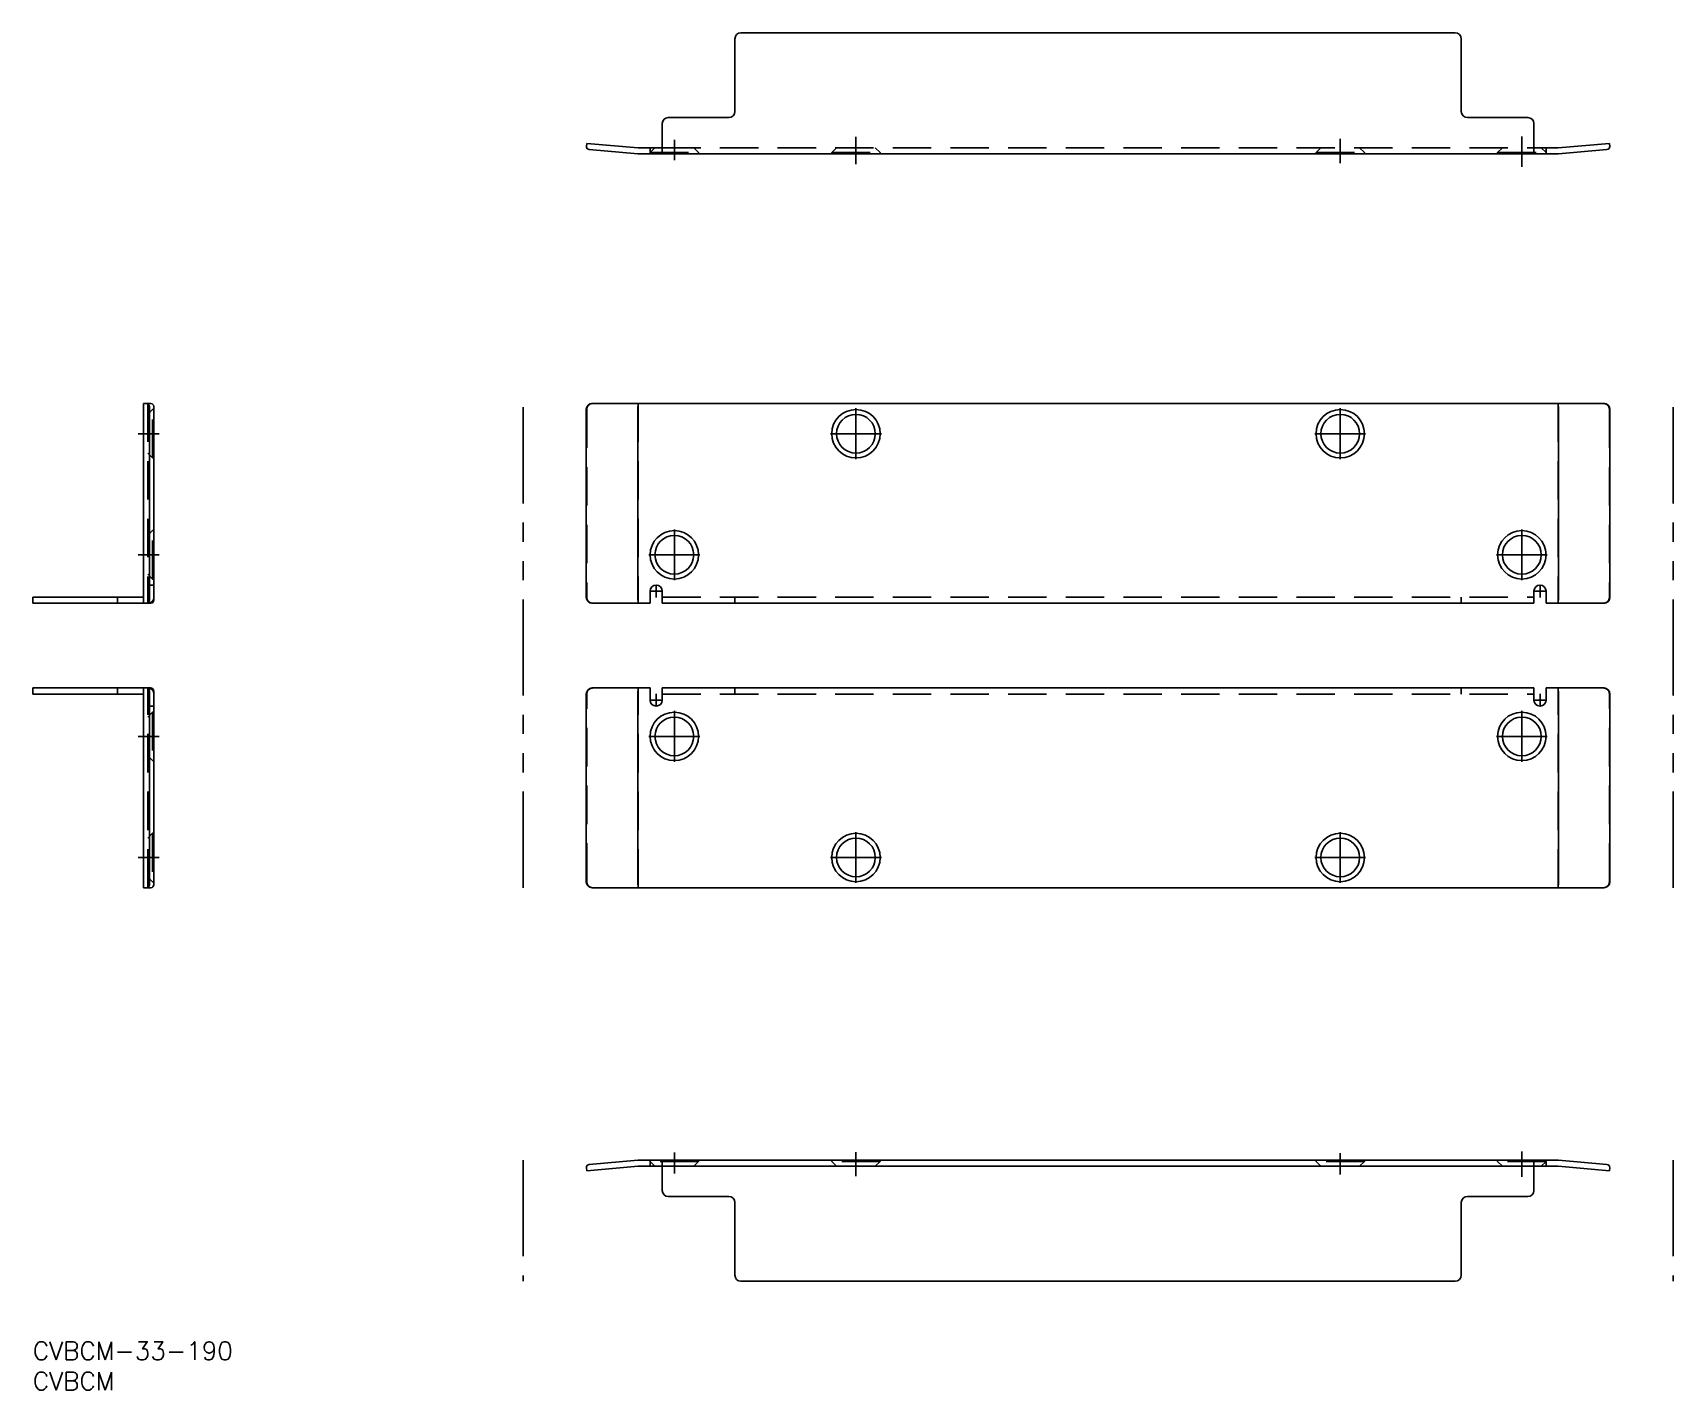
# Model space of a CAD drawing. Extents: x 0 to 271, y -8 to 216.
import ezdxf

# ---------------------------------------------------------------- set-up
doc = ezdxf.new("R2010")
doc.units = 0
doc.header["$LTSCALE"] = 0.5
for name, pattern in [('CENTER', [50.8, 31.75, -6.35, 6.35, -6.35]), ('DASHED', [19.05, 12.7, -6.35]), ('PHANTOM', [63.5, 31.75, -6.35, 6.35, -6.35, 6.35, -6.35])]:
    doc.linetypes.add(name, pattern=pattern)
for name, color, linetype in [('MSM_CENTER', 1, 'CENTER'), ('MSM_CONTINUOUS', 7, 'CONTINUOUS'), ('MSM_DASHED', 4, 'DASHED'), ('MSM_IMAGINARY', 6, 'PHANTOM'), ('MSM_PART_NUMBER', 7, 'CONTINUOUS')]:
    doc.layers.add(name, color=color, linetype=linetype)
doc.styles.get("Standard").update_dxf_attribs({"font": 'txt.shx', "height": 3, "bigfont": 'bigfont.shx'})

msp = doc.modelspace()

# ---------------------------------------------------------------- linework, layer by layer
at = {"layer": 'MSM_CENTER'}
for p, q in [((105.98, 195.17), (105.98, 198.53)), ((135.98, 194.55), (135.98, 199.05)), ((215.98, 194.71), (215.98, 198.71)), ((245.98, 194.09), (245.98, 199.1)), ((135.98, 145.8), (135.98, 154.2)), ((215.98, 145.8), (215.98, 154.2)), ((20.86, 150), (17.39, 150)), ((131.78, 150), (140.18, 150)), ((211.78, 150), (220.18, 150)), ((105.98, 125.8), (105.98, 134.2)), ((245.98, 125.8), (245.98, 134.2)), ((20.86, 130), (17.39, 130)), ((101.78, 130), (110.18, 130)), ((241.78, 130), (250.18, 130)), ((102.98, 122.95), (102.98, 125.05)), ((248.98, 122.95), (248.98, 125.05)), ((101.93, 124), (104.03, 124)), ((247.93, 124), (250.03, 124)), ((101.93, 106), (104.03, 106)), ((102.98, 107.05), (102.98, 104.95)), ((247.93, 106), (250.03, 106)), ((248.98, 107.05), (248.98, 104.95)), ((105.98, 104.2), (105.98, 95.8)), ((245.98, 104.2), (245.98, 95.8)), ((20.86, 100), (17.39, 100)), ((101.78, 100), (110.18, 100)), ((241.78, 100), (250.18, 100)), ((135.98, 84.2), (135.98, 75.8)), ((215.98, 84.2), (215.98, 75.8)), ((20.86, 80), (17.39, 80)), ((131.78, 80), (140.18, 80)), ((211.78, 80), (220.18, 80)), ((105.98, 31.25), (105.98, 27.79)), ((135.98, 31.31), (135.98, 27.34)), ((215.98, 31.14), (215.98, 27.65)), ((245.98, 31.43), (245.98, 27.22))]:
    msp.add_line(p, q, dxfattribs=at)
at = {"layer": 'MSM_CONTINUOUS'}
for p, q in [((115.98, 215.23), (115.98, 203.23)), ((116.98, 216.23), (234.98, 216.23)), ((235.98, 203.23), (235.98, 215.23)), ((103.98, 196.23), (103.98, 201.23)), ((114.98, 202.23), (104.98, 202.23)), ((246.98, 202.23), (236.98, 202.23)), ((247.98, 196.23), (247.98, 201.23)), ((91.51, 197.97), (91.47, 197.47)), ((91.51, 197.97), (99.98, 197.23)), ((260.45, 197.97), (251.98, 197.23)), ((260.45, 197.97), (260.49, 197.47)), ((99.94, 196.23), (91.93, 196.93)), ((252.03, 196.23), (99.94, 196.23)), ((99.98, 197.23), (103.98, 197.23)), ((101.98, 197.23), (101.98, 196.23)), ((247.98, 197.23), (251.98, 197.23)), ((249.98, 197.23), (249.98, 196.23)), ((260.04, 196.93), (252.03, 196.23)), ((18.26, 155), (18.26, 122)), ((18.26, 155), (19.5, 155)), ((19.26, 154.5), (19.26, 122.5)), ((20, 154.5), (20, 122.5)), ((259.54, 155), (92.43, 155)), ((99.94, 154.5), (99.94, 122.5)), ((252.03, 154.5), (252.03, 122.5)), ((91.43, 154), (91.43, 123)), ((260.54, 154), (260.54, 123)), ((0, 123), (0, 122)), ((0, 123), (18.26, 123)), ((0, 122), (19.5, 122)), ((14, 123), (14, 122)), ((101.98, 122), (92.43, 122)), ((101.98, 122), (101.98, 124)), ((103.98, 124), (103.98, 122)), ((103.98, 122), (247.98, 122)), ((247.98, 124), (247.98, 122)), ((249.98, 124), (249.98, 122)), ((259.54, 122), (249.98, 122)), ((0, 107), (0, 108)), ((0, 108), (19.5, 108)), ((0, 107), (18.26, 107)), ((14, 107), (14, 108)), ((18.26, 75), (18.26, 108)), ((19.26, 75.5), (19.26, 107.5)), ((20, 75.5), (20, 107.5)), ((91.43, 76), (91.43, 107)), ((101.98, 108), (92.43, 108)), ((99.94, 75.5), (99.94, 107.5)), ((101.98, 108), (101.98, 106)), ((103.98, 106), (103.98, 108)), ((103.98, 108), (247.98, 108)), ((247.98, 106), (247.98, 108)), ((259.54, 108), (249.98, 108)), ((249.98, 106), (249.98, 108)), ((252.03, 75.5), (252.03, 107.5)), ((260.54, 76), (260.54, 107)), ((18.26, 75), (19.5, 75)), ((259.54, 75), (92.43, 75)), ((91.93, 29.3), (99.94, 30)), ((99.94, 30), (252.03, 30)), ((103.98, 29), (103.98, 30)), ((247.98, 29), (247.98, 30)), ((252.03, 30), (260.04, 29.3)), ((91.51, 28.26), (91.47, 28.76)), ((91.51, 28.26), (99.98, 29)), ((99.98, 29), (251.98, 29)), ((103.98, 25), (103.98, 29)), ((247.98, 25), (247.98, 29)), ((251.98, 29), (260.45, 28.26)), ((260.45, 28.26), (260.49, 28.76)), ((114.98, 24), (104.98, 24)), ((115.98, 11), (115.98, 23)), ((235.98, 23), (235.98, 11)), ((246.98, 24), (236.98, 24)), ((116.98, 10), (234.98, 10))]:
    msp.add_line(p, q, dxfattribs=at)
for centre, radius in [((135.98, 150), 4), ((135.98, 150), 3.2), ((215.98, 150), 4), ((215.98, 150), 3.2), ((105.98, 130), 4), ((105.98, 130), 3.2), ((245.98, 130), 4), ((245.98, 130), 3.2), ((105.98, 100), 4), ((105.98, 100), 3.2), ((245.98, 100), 4), ((245.98, 100), 3.2), ((135.98, 80), 4), ((135.98, 80), 3.2), ((215.98, 80), 4), ((215.98, 80), 3.2)]:
    msp.add_circle(centre, radius, dxfattribs=at)
for centre, radius, start, end in [((116.98, 215.23), 1, 90, 180), ((234.98, 215.23), 1, 0, 90), ((104.98, 201.23), 1, 90, 180), ((114.98, 203.23), 1, 270, 0), ((236.98, 203.23), 1, 180, 270), ((246.98, 201.23), 1, 0, 90), ((91.97, 197.43), 0.5, 175, 265), ((260, 197.43), 0.5, 275, 5), ((18.76, 154.5), 0.5, 0, 90), ((19.5, 154.5), 0.5, 0, 90), ((92.43, 154), 1, 90, 180), ((259.54, 154), 1, 0, 90), ((102.98, 124), 1, 0, 180), ((248.98, 124), 1, 0, 180), ((18.76, 122.5), 0.5, 270, 0), ((19.5, 122.5), 0.5, 270, 0), ((92.43, 123), 1, 180, 270), ((259.54, 123), 1, 270, 0), ((18.76, 107.5), 0.5, 0, 90), ((19.5, 107.5), 0.5, 0, 90), ((92.43, 107), 1, 90, 180), ((102.98, 106), 1, 180, 0), ((248.98, 106), 1, 180, 0), ((259.54, 107), 1, 0, 90), ((92.43, 76), 1, 180, 270), ((259.54, 76), 1, 270, 0), ((18.76, 75.5), 0.5, 270, 0), ((19.5, 75.5), 0.5, 270, 0), ((91.97, 28.8), 0.5, 95, 185), ((260, 28.8), 0.5, 355, 85), ((104.98, 25), 1, 180, 270), ((246.98, 25), 1, 270, 0), ((114.98, 23), 1, 0, 90), ((236.98, 23), 1, 90, 180), ((116.98, 11), 1, 180, 270), ((234.98, 11), 1, 270, 0)]:
    msp.add_arc(centre, radius, start, end, dxfattribs=at)
at = {"layer": 'MSM_DASHED'}
for p, q in [((102.78, 197.23), (101.98, 196.43)), ((101.98, 196.43), (101.98, 196.23)), ((101.98, 196.43), (109.98, 196.43)), ((103.98, 197.23), (247.98, 197.23)), ((109.98, 196.43), (109.18, 197.23)), ((109.98, 196.23), (109.98, 196.43)), ((132.78, 197.23), (131.98, 196.43)), ((131.98, 196.43), (131.98, 196.23)), ((131.98, 196.43), (139.98, 196.43)), ((139.98, 196.43), (139.18, 197.23)), ((139.98, 196.23), (139.98, 196.43)), ((212.78, 197.23), (211.98, 196.43)), ((211.98, 196.43), (211.98, 196.23)), ((211.98, 196.43), (219.98, 196.43)), ((219.98, 196.43), (219.18, 197.23)), ((219.98, 196.23), (219.98, 196.43)), ((242.78, 197.23), (241.98, 196.43)), ((241.98, 196.43), (241.98, 196.23)), ((241.98, 196.43), (249.98, 196.43)), ((249.98, 196.43), (249.18, 197.23)), ((249.98, 196.23), (249.98, 196.43)), ((19, 155), (19, 122)), ((99.98, 155), (99.98, 122)), ((251.98, 155), (251.98, 122)), ((19.8, 154), (19, 153.2)), ((20, 154), (19.8, 154)), ((19.8, 146), (19.8, 154)), ((91.51, 154), (91.51, 123)), ((260.45, 154), (260.45, 123)), ((19, 146.8), (19.8, 146)), ((19.8, 146), (20, 146)), ((19.8, 134), (19, 133.2)), ((20, 134), (19.8, 134)), ((19.8, 126), (19.8, 134)), ((19, 126.8), (19.8, 126)), ((20, 125), (19, 125)), ((19.8, 126), (20, 126)), ((103.98, 123), (247.98, 123)), ((115.98, 123), (115.98, 122)), ((235.98, 123), (235.98, 122)), ((19, 75), (19, 108)), ((91.51, 76), (91.51, 107)), ((99.98, 75), (99.98, 108)), ((103.98, 107), (247.98, 107)), ((115.98, 107), (115.98, 108)), ((235.98, 107), (235.98, 108)), ((251.98, 75), (251.98, 108)), ((260.45, 76), (260.45, 107)), ((20, 105), (19, 105)), ((19, 103.2), (19.8, 104)), ((19.8, 104), (20, 104)), ((19.8, 104), (19.8, 96)), ((19.8, 96), (19, 96.8)), ((20, 96), (19.8, 96)), ((19, 83.2), (19.8, 84)), ((19.8, 84), (20, 84)), ((19.8, 84), (19.8, 76)), ((19.8, 76), (19, 76.8)), ((20, 76), (19.8, 76)), ((101.98, 29), (101.98, 30)), ((101.98, 30), (101.98, 29.8)), ((109.98, 29.8), (109.98, 30)), ((131.98, 30), (131.98, 29.8)), ((139.98, 29.8), (139.98, 30)), ((211.98, 30), (211.98, 29.8)), ((219.98, 29.8), (219.98, 30)), ((241.98, 30), (241.98, 29.8)), ((249.98, 29), (249.98, 30)), ((249.98, 29.8), (249.98, 30)), ((109.98, 29.8), (101.98, 29.8)), ((101.98, 29.8), (102.78, 29)), ((109.18, 29), (109.98, 29.8)), ((139.98, 29.8), (131.98, 29.8)), ((131.98, 29.8), (132.78, 29)), ((139.18, 29), (139.98, 29.8)), ((219.98, 29.8), (211.98, 29.8)), ((211.98, 29.8), (212.78, 29)), ((219.18, 29), (219.98, 29.8)), ((249.98, 29.8), (241.98, 29.8)), ((241.98, 29.8), (242.78, 29)), ((249.18, 29), (249.98, 29.8))]:
    msp.add_line(p, q, dxfattribs=at)
for centre, start, end in [((92.51, 154), 90, 180), ((259.45, 154), 0, 90), ((19, 123), 270, 0), ((92.51, 123), 180, 270), ((259.45, 123), 270, 0), ((19, 107), 0, 90), ((92.51, 107), 90, 180), ((259.45, 107), 0, 90), ((92.51, 76), 180, 270), ((259.45, 76), 270, 0)]:
    msp.add_arc(centre, 1, start, end, dxfattribs=at)
at = {"layer": 'MSM_IMAGINARY'}
for p, q in [((80.98, 75), (80.98, 155.47)), ((270.98, 75), (270.98, 154.45)), ((80.98, 30), (80.98, 10)), ((270.98, 30), (270.98, 10))]:
    msp.add_line(p, q, dxfattribs=at)

# ---------------------------------------------------------------- texts
at = {"layer": 'MSM_PART_NUMBER'}
for s, p in [('CVBCM-33-190 ', (0, -3)), ('CVBCM', (0, -8))]:
    msp.add_text(s, height=3, dxfattribs=at).set_placement(p)

doc.saveas('drawing.dxf')
